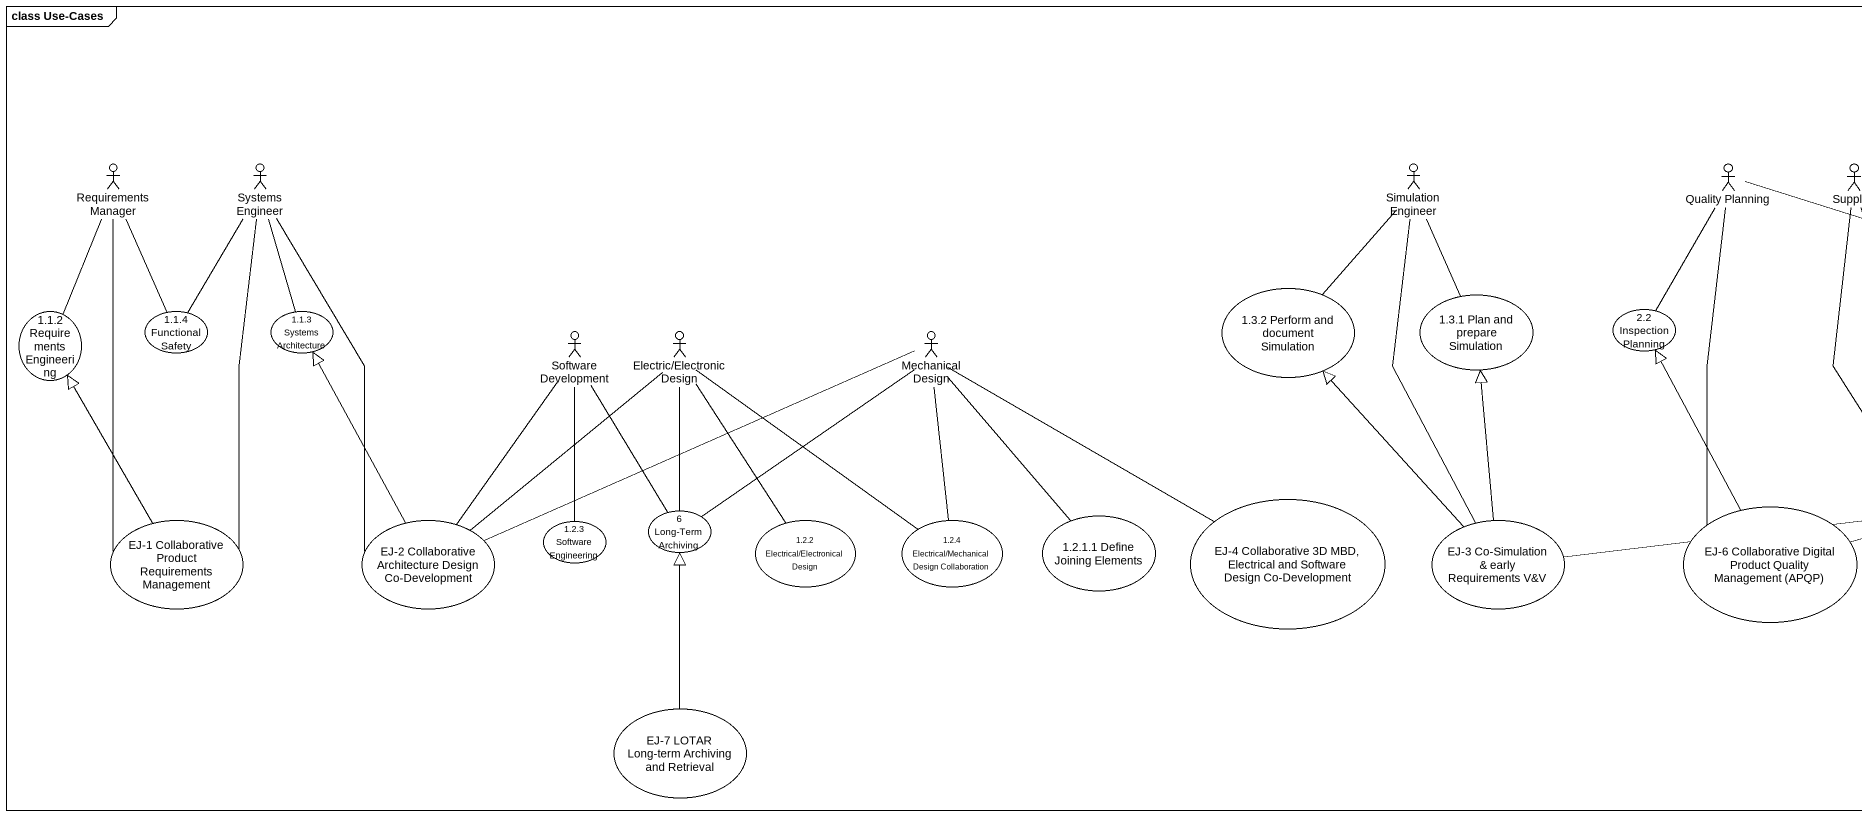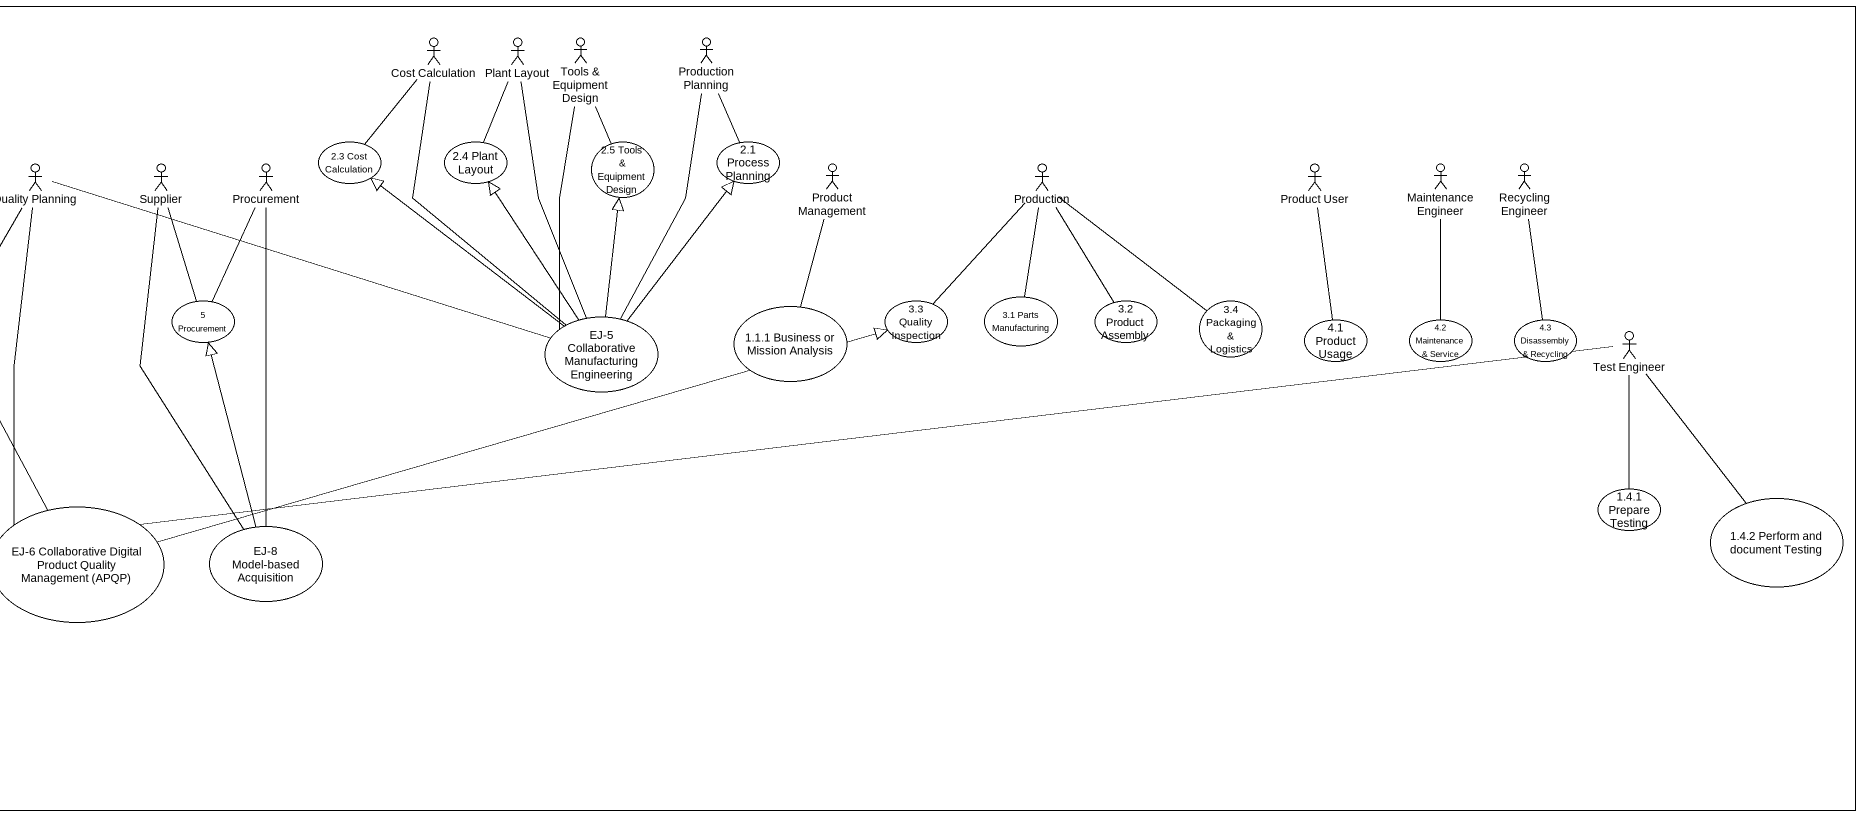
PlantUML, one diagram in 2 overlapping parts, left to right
@startuml
mainframe class Use-Cases
actor "Cost Calculation" as Cost_Calculation #FFFFFF
actor "Plant Layout" as Plant_Layout #FFFFFF
actor "Tools & Equipment Design" as Tools_Equipment_Design #FFFFFF
actor "Production Planning" as Production_Planning #FFFFFF
actor "Requirements Manager" as Requirements_Manager #FFFFFF
actor "Systems Engineer" as Systems_Engineer #FFFFFF
actor "Simulation Engineer" as Simulation_Engineer #FFFFFF
actor "Quality Planning" as Quality_Planning #FFFFFF
actor Supplier #FFFFFF
actor Procurement #FFFFFF
usecase "2.3 Cost Calculation" as u2_3_Cost_Calculation #FFFFFF
usecase "2.4 Plant Layout" as u2_4_Plant_Layout #FFFFFF
usecase "2.5 Tools & Equipment Design" as u2_5_Tools_Equipment_Design #FFFFFF
usecase "2.1 Process Planning" as u2_1_Process_Planning #FFFFFF
actor "Product Management" as Product_Management #FFFFFF
actor Production #FFFFFF
actor "Product User" as Product_User #FFFFFF
actor "Maintenance Engineer" as Maintenance_Engineer #FFFFFF
actor "Recycling Engineer" as Recycling_Engineer #FFFFFF
usecase "1.1.2 Requirements Engineering" as u1_1_2_Requirements #FFFFFF
usecase "1.1.4 Functional Safety" as u1_1_4_Functional_Safety #FFFFFF
usecase "1.1.3 Systems Architecture" as u1_1_3_Systems_Architecture #FFFFFF
usecase "1.3.2 Perform and document Simulation" as u1_3_2_Perform_and_document #FFFFFF
usecase "1.3.1 Plan and prepare Simulation" as u1_3_1_Plan_and_prepare #FFFFFF
usecase "2.2 Inspection Planning" as u2_2_Inspection_Planning #FFFFFF
usecase "5 Procurement" as u5_Procurement #FFFFFF
usecase "1.1.1 Business or Mission Analysis" as u1_1_1_Business_or_Mission #FFFFFF
usecase "3.3 Quality Inspection" as u3_3_Quality_Inspection #FFFFFF
usecase "3.1 Parts Manufacturing" as u3_1_Parts_Manufacturing #FFFFFF
usecase "3.2 Product Assembly" as u3_2_Product_Assembly #FFFFFF
usecase "3.4 Packaging & Logistics" as u3_4_Packaging_Logistics #FFFFFF
actor "Software Development" as Software_Development #FFFFFF
actor "Electric/Electronic Design" as Electric_Electronic_Design #FFFFFF
actor "Mechanical Design" as Mechanical_Design #FFFFFF
usecase "EJ-5 Collaborative Manufacturing Engineering" as EJ_5_Collaborative #FFFFFF
usecase "4.1 Product Usage" as u4_1_Product_Usage #FFFFFF
usecase "4.2 Maintenance & Service" as u4_2_Maintenance_Service #FFFFFF
usecase "4.3 Disassembly & Recycling" as u4_3_Disassembly_Recycling #FFFFFF
actor "Test Engineer" as Test_Engineer #FFFFFF
usecase "EJ-4 Collaborative 3D MBD, Electrical and Software Design Co-Development" as EJ_4_Collaborative_3D_MBD #FFFFFF
usecase "1.4.1 Prepare Testing" as u1_4_1_Prepare_Testing #FFFFFF
usecase "1.4.2 Perform and document Testing" as u1_4_2_Perform_and_document #FFFFFF
usecase "EJ-1 Collaborative Product Requirements Management" as EJ_1_Collaborative_Product #FFFFFF
usecase "EJ-2 Collaborative Architecture Design Co-Development" as EJ_2_Collaborative #FFFFFF
usecase "1.2.3 Software Engineering" as u1_2_3_Software_Engineering #FFFFFF
usecase "6 Long-Term Archiving" as u6_Long_Term_Archiving #FFFFFF
usecase "1.2.2 Electrical/Electronical Design" as u1_2_2_Electrical #FFFFFF
usecase "1.2.4 Electrical/Mechanical Design Collaboration" as u1_2_4_Electrical_Mechanical #FFFFFF
usecase "1.2.1.1 Define Joining Elements" as u1_2_1_1_Define_Joining #FFFFFF
usecase "EJ-3 Co-Simulation & early Requirements V&V" as EJ_3_Co_Simulation_early #FFFFFF
usecase "EJ-6 Collaborative Digital Product Quality Management (APQP)" as EJ_6_Collaborative_Digital #FFFFFF
usecase "EJ-8 Model-based Acquisition" as EJ_8_Model_based_Acquisition #FFFFFF
usecase "EJ-7 LOTAR Long-term Archiving and Retrieval" as EJ_7_LOTAR_Long_term #FFFFFF
u2_3_Cost_Calculation -up- Cost_Calculation
u2_4_Plant_Layout -up- Plant_Layout
u2_5_Tools_Equipment_Design -up- Tools_Equipment_Design
u2_1_Process_Planning -up- Production_Planning
u1_1_2_Requirements -up- Requirements_Manager
u1_1_4_Functional_Safety -up- Requirements_Manager
u1_1_4_Functional_Safety -up- Systems_Engineer
u1_1_3_Systems_Architecture -up- Systems_Engineer
u1_3_2_Perform_and_document -up- Simulation_Engineer
u1_3_1_Plan_and_prepare -up- Simulation_Engineer
u2_2_Inspection_Planning -up- Quality_Planning
u5_Procurement -up- Supplier
u5_Procurement -up- Procurement
u1_1_1_Business_or_Mission -up- Product_Management
u3_3_Quality_Inspection -up- Production
u3_1_Parts_Manufacturing -up- Production
u3_2_Product_Assembly -up- Production
u3_4_Packaging_Logistics -up- Production
EJ_5_Collaborative -up- Cost_Calculation
EJ_5_Collaborative -up- Plant_Layout
EJ_5_Collaborative -up- Tools_Equipment_Design
EJ_5_Collaborative -up- Production_Planning
EJ_5_Collaborative -left- Quality_Planning
EJ_5_Collaborative -up-|> u2_3_Cost_Calculation
EJ_5_Collaborative -up-|> u2_4_Plant_Layout
EJ_5_Collaborative -up-|> u2_5_Tools_Equipment_Design
EJ_5_Collaborative -up-|> u2_1_Process_Planning
u4_1_Product_Usage -up- Product_User
u4_2_Maintenance_Service -up- Maintenance_Engineer
u4_3_Disassembly_Recycling -up- Recycling_Engineer
EJ_4_Collaborative_3D_MBD -left- Mechanical_Design
u1_4_1_Prepare_Testing -up- Test_Engineer
u1_4_2_Perform_and_document -up- Test_Engineer
EJ_1_Collaborative_Product -up- Requirements_Manager
EJ_1_Collaborative_Product -up- Systems_Engineer
EJ_1_Collaborative_Product -up-|> u1_1_2_Requirements
EJ_2_Collaborative -up- Systems_Engineer
EJ_2_Collaborative -up-|> u1_1_3_Systems_Architecture
EJ_2_Collaborative -up- Software_Development
EJ_2_Collaborative -up- Electric_Electronic_Design
EJ_2_Collaborative -right- Mechanical_Design
u1_2_3_Software_Engineering -up- Software_Development
u6_Long_Term_Archiving -up- Software_Development
u6_Long_Term_Archiving -up- Electric_Electronic_Design
u6_Long_Term_Archiving -up- Mechanical_Design
u1_2_2_Electrical -up- Electric_Electronic_Design
u1_2_4_Electrical_Mechanical -up- Electric_Electronic_Design
u1_2_4_Electrical_Mechanical -up- Mechanical_Design
u1_2_1_1_Define_Joining -up- Mechanical_Design
EJ_3_Co_Simulation_early -up- Simulation_Engineer
EJ_3_Co_Simulation_early -up-|> u1_3_2_Perform_and_document
EJ_3_Co_Simulation_early -up-|> u1_3_1_Plan_and_prepare
EJ_3_Co_Simulation_early -right- Test_Engineer
EJ_6_Collaborative_Digital -up- Quality_Planning
EJ_6_Collaborative_Digital -up-|> u2_2_Inspection_Planning
EJ_6_Collaborative_Digital -right-|> u3_3_Quality_Inspection
EJ_8_Model_based_Acquisition -up- Supplier
EJ_8_Model_based_Acquisition -up- Procurement
EJ_8_Model_based_Acquisition -up-|> u5_Procurement
EJ_7_LOTAR_Long_term -up-|> u6_Long_Term_Archiving
@enduml
